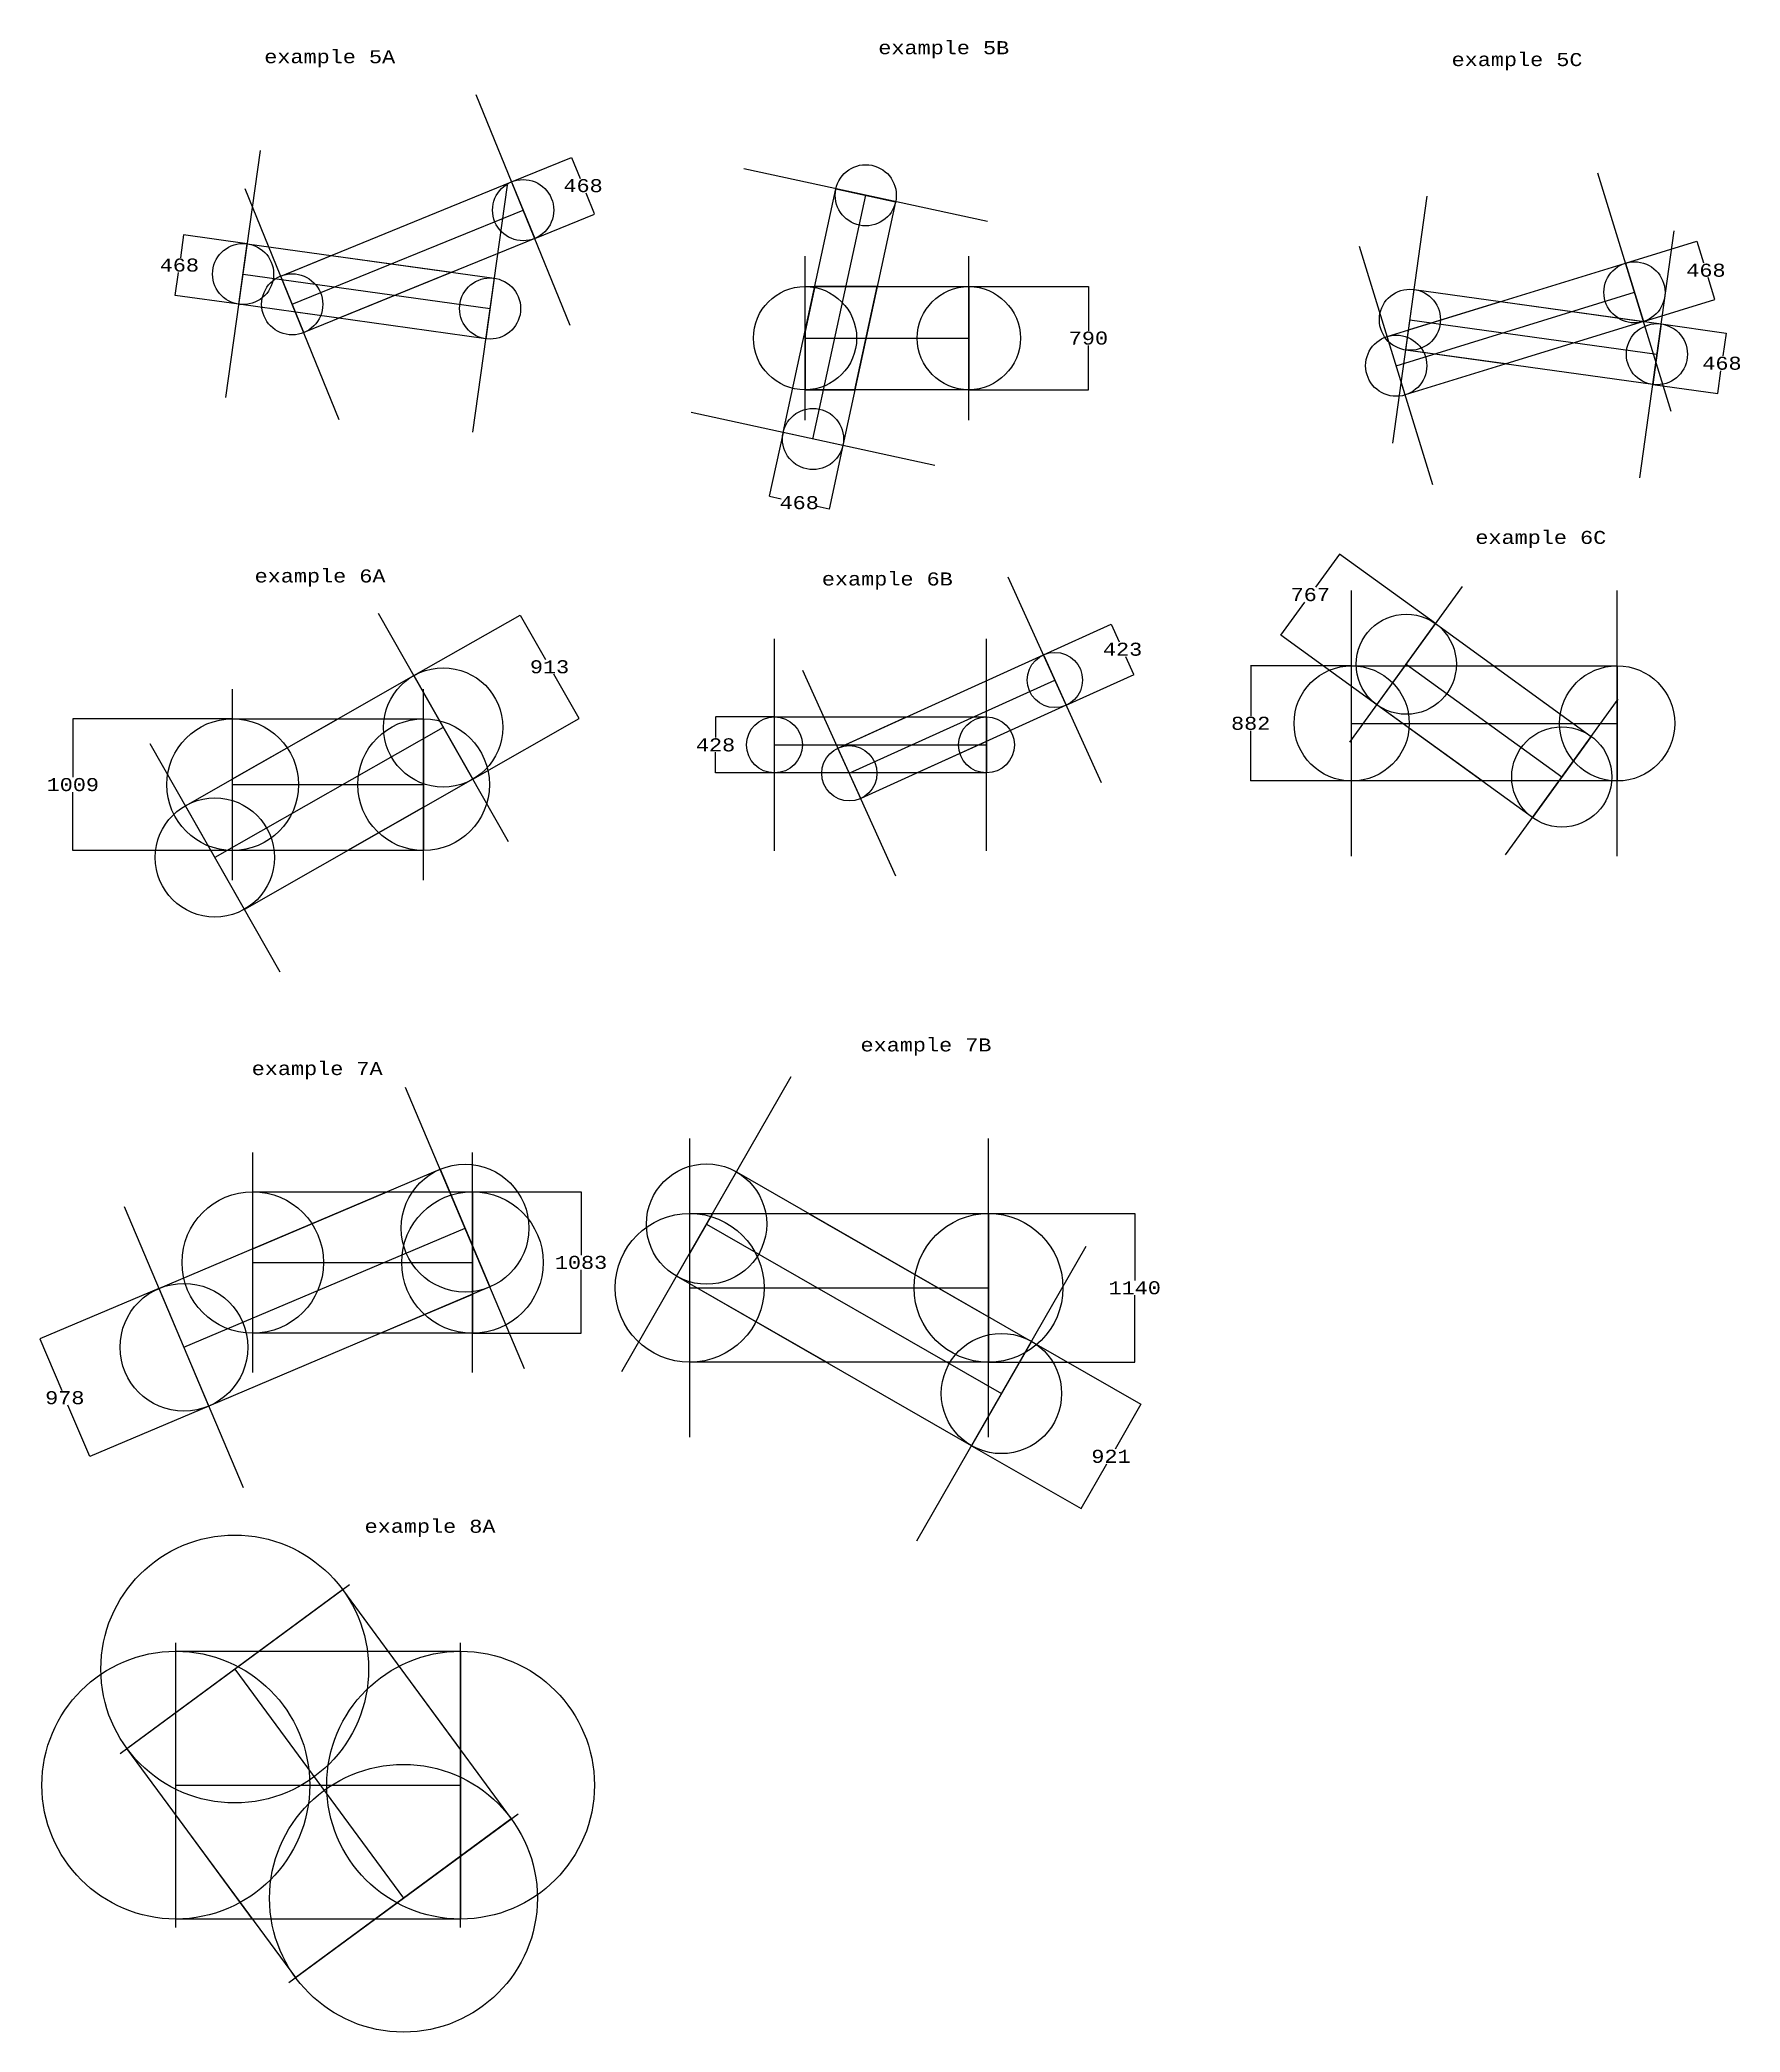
# Model space of a CAD drawing. Header units: centimetres. Extents: x -14200 to 24920, y -12667 to 8144.
# Drawn here: x 11903 to 24920, y -7108 to 8144 of the extents above; entities that cross this region are included whole.
import ezdxf

# ---------------------------------------------------------------- set-up
doc = ezdxf.new("R2010")
doc.units = ezdxf.units.CM
doc.header["$MEASUREMENT"] = 0
for name, color, linetype in [('intersection', 1, 'Continuous'), ('Rectangle', 5, 'Continuous'), ('text', 7, 'Continuous')]:
    doc.layers.add(name, color=color, linetype=linetype)
doc.styles.get("Standard").update_dxf_attribs({"font": 'COUR.TTF', "height": 100})
doc.dimstyles.get("Standard").update_dxf_attribs({"dimtxt": 0.18, "dimasz": 0.18, "dimexe": 0.18, "dimexo": 0.0625, "dimgap": 0.09, "dimtad": 0, "dimtih": 1, "dimtoh": 1, "dimdec": 0, "dimzin": 0, "dimdsep": 46, "dimtxsty": 'Standard', "dimcen": 0.09, "dimadec": 0, "dimazin": 0, "dimtfac": 1, "dimtdec": 0, "dimtofl": 0, "dimtmove": 0, "dimatfit": 3, "dimfxl": 0, "dimtolj": 1, "dimtzin": 0, "dimarcsym": 0})

# ---------------------------------------------------------------- blocks, each defined once
blk = doc.blocks.new('*D104')
at = {"color": 0, "lineweight": -2}
for p, q in [((13003.54110287681, 6650.67365983787), (12979.06944040135, 6475.386107788255)), ((13491.29274587312, 6582.761046058702), (13003.38771998545, 6650.876819107008)), ((12938.88158814704, 6187.525393345475), (12963.3532506225, 6362.812945395091)), ((13426.58345476558, 6119.256237405803), (12938.6784288779, 6187.372010454111))]:
    blk.add_line(p, q, dxfattribs=at)
at = {"color": 0}
for points in [[(13003.5113910301, 6650.677807869351), (13003.57081472352, 6650.669511806389), (13003.5659910657, 6650.851930918121)], [(12938.85187630033, 6187.529541376956), (12938.91129999375, 6187.521245313994), (12938.85669995815, 6187.347122265223)]]:
    blk.add_solid(points, dxfattribs=at)
at = {"color": 0, "insert": (12971.21134551193, 6419.099526591674), "char_height": 100, "attachment_point": 5}
blk.add_mtext('\\A1;468', dxfattribs=at)
blk = doc.blocks.new('*D105')
at = {"color": 0, "lineweight": -2}
for p, q in [((15514.69644129037, 7056.699066508062), (15973.58054415092, 7243.83449533298)), ((15973.48184104764, 7243.599851565958), (16038.82132870548, 7083.377640499305)), ((16150.06876324423, 6810.582267039493), (16084.7292755864, 6970.804478106143)), ((15691.41930415071, 6623.348135111292), (16150.30340701126, 6810.48356393621))]:
    blk.add_line(p, q, dxfattribs=at)
at = {"color": 0}
for points in [[(15973.5096199535, 7243.611179954602), (15973.45406214178, 7243.588523177314), (15973.41387071577, 7243.76652500111)], [(16150.09654215009, 6810.593595428138), (16150.04098433837, 6810.570938650849), (16150.1367335761, 6810.41559360434)]]:
    blk.add_solid(points, dxfattribs=at)
at = {"color": 0, "insert": (16061.77530214594, 7027.091059302723), "char_height": 100, "attachment_point": 5}
blk.add_mtext('\\A1;468', dxfattribs=at)
blk = doc.blocks.new('*D106')
at = {"color": 0, "lineweight": -2}
for p, q in [((19015.0625, 6255), (19930.86134724222, 6255)), ((19930.68134724222, 6254.82), (19930.68134724222, 5916.286581196581)), ((19930.68134724222, 5465.18), (19930.68134724222, 5803.713418803419)), ((19015.0625, 5465), (19930.86134724222, 5465))]:
    blk.add_line(p, q, dxfattribs=at)
at = {"color": 0}
for points in [[(19930.65134724222, 6254.82), (19930.71134724222, 6254.82), (19930.68134724222, 6255)], [(19930.65134724222, 5465.18), (19930.71134724222, 5465.18), (19930.68134724222, 5465)]]:
    blk.add_solid(points, dxfattribs=at)
at = {"color": 0, "insert": (19930.68134724222, 5860.000000000004), "char_height": 100, "attachment_point": 5}
blk.add_mtext('\\A1;790', dxfattribs=at)
blk = doc.blocks.new('*D107')
at = {"color": 0, "lineweight": -2}
for p, q in [((17593.28555339414, 5137.45407789075), (17487.64789363312, 4649.533599885655)), ((18050.68799619848, 5038.423752653369), (17945.05033643746, 4550.503274648274)), ((17487.86190623621, 4649.671435315488), (17577.70746003218, 4630.219343282493)), ((17944.91250100763, 4550.717287251367), (17855.06694721166, 4570.169379284362))]:
    blk.add_line(p, q, dxfattribs=at)
at = {"color": 0}
for points in [[(17487.86825433399, 4649.700755984899), (17487.85555813844, 4649.642114646078), (17487.68598221975, 4649.709523902118)], [(17944.9188491054, 4550.746607920778), (17944.90615290985, 4550.687966581956), (17945.08842502409, 4550.679198664737)]]:
    blk.add_solid(points, dxfattribs=at)
at = {"color": 0, "insert": (17716.38720362192, 4600.194361283427), "char_height": 100, "attachment_point": 5}
blk.add_mtext('\\A1;468', dxfattribs=at)
blk = doc.blocks.new('*D108')
at = {"color": 0, "lineweight": -2}
for p, q in [((24315.41654523441, 5968.743762594195), (24813.51523456841, 5899.204865722602)), ((24813.31207529928, 5899.051482831237), (24788.84041282381, 5723.763930781623)), ((24250.70725412687, 5505.238953941298), (24748.80594346087, 5435.700057069706)), ((24748.65256056951, 5435.903216338844), (24773.12422304497, 5611.19076838846))]:
    blk.add_line(p, q, dxfattribs=at)
at = {"color": 0}
for points in [[(24813.28236345257, 5899.055630862718), (24813.34178714599, 5899.047334799756), (24813.33696348816, 5899.22975391149)], [(24748.6228487228, 5435.907364370325), (24748.68227241622, 5435.899068307363), (24748.62767238062, 5435.724945258593)]]:
    blk.add_solid(points, dxfattribs=at)
at = {"color": 0, "insert": (24780.98231793439, 5667.477349585045), "char_height": 100, "attachment_point": 5}
blk.add_mtext('\\A1;468', dxfattribs=at)
blk = doc.blocks.new('*D109')
at = {"color": 0, "lineweight": -2}
for p, q in [((24042.15749293408, 6434.644166315888), (24589.48718323479, 6603.284125717754)), ((24589.36816513727, 6603.059104179976), (24640.87471393264, 6435.891942253363)), ((24727.06663403556, 6156.151617933587), (24675.56008524019, 6323.3187798602)), ((24179.96196527263, 5987.392640434204), (24727.29165557334, 6156.032599836071))]:
    blk.add_line(p, q, dxfattribs=at)
at = {"color": 0}
for points in [[(24589.39683510688, 6603.067937799998), (24589.33949516767, 6603.050270559955), (24589.31516341714, 6603.231123997623)], [(24727.09530400517, 6156.160451553608), (24727.03796406596, 6156.142784313565), (24727.11963575569, 6155.97959811594)]]:
    blk.add_solid(points, dxfattribs=at)
at = {"color": 0, "insert": (24658.21739958642, 6379.605361056781), "char_height": 100, "attachment_point": 5}
blk.add_mtext('\\A1;468', dxfattribs=at)
blk = doc.blocks.new('*D110')
at = {"color": 0, "lineweight": -2}
for p, q in [((13378.9375, 2946.5), (12155.26207060648, 2946.5)), ((12155.44207060648, 2946.320000000001), (12155.44207060648, 2498.286581196582)), ((12155.44207060648, 1937.68), (12155.44207060648, 2385.713418803419)), ((13378.9375, 1937.5), (12155.26207060648, 1937.5))]:
    blk.add_line(p, q, dxfattribs=at)
at = {"color": 0}
for points in [[(12155.41207060648, 2946.320000000001), (12155.47207060649, 2946.320000000001), (12155.44207060648, 2946.5)], [(12155.41207060648, 1937.68), (12155.47207060649, 1937.68), (12155.44207060648, 1937.5)]]:
    blk.add_solid(points, dxfattribs=at)
at = {"color": 0, "insert": (12155.44207060648, 2442.000000000002), "char_height": 100, "attachment_point": 5}
blk.add_mtext('\\A1;1009', dxfattribs=at)
blk = doc.blocks.new('*D111')
at = {"color": 0, "lineweight": -2}
for p, q in [((14765.05577115928, 3276.662903937111), (15579.24994665533, 3740.58590095889)), ((15579.18266512764, 3740.340394958899), (15773.02032604246, 3400.151407730875)), ((16031.00150511724, 2947.389258109689), (15837.16384420241, 3287.578245337713)), ((15217.05283562117, 2483.398979560216), (16031.24701111723, 2947.321976581995))]:
    blk.add_line(p, q, dxfattribs=at)
at = {"color": 0}
for points in [[(15579.20873075495, 3740.355246998258), (15579.15659950033, 3740.325542919541), (15579.09355289149, 3740.496788722742)], [(16031.02757074454, 2947.404110149047), (16030.97543948993, 2947.374406070331), (16031.09061735338, 2947.232864345847)]]:
    blk.add_solid(points, dxfattribs=at)
at = {"color": 0, "insert": (15805.09208512244, 3343.864826534294), "char_height": 100, "attachment_point": 5}
blk.add_mtext('\\A1;913', dxfattribs=at)
blk = doc.blocks.new('*D112')
at = {"color": 0, "lineweight": -2}
for p, q in [((19586.68513451878, 3435.635324310589), (20104.92658086225, 3670.720707213532)), ((20104.83701684349, 3670.482425265948), (20166.60164628874, 3534.323424219976)), ((20279.43186528209, 3285.591260780843), (20217.66723583684, 3421.750261826814)), ((19761.4287008862, 3050.416313859142), (20279.67014722967, 3285.501696762084))]:
    blk.add_line(p, q, dxfattribs=at)
at = {"color": 0}
for points in [[(20104.86433734068, 3670.494818426682), (20104.80969634629, 3670.470032105213), (20104.76265787908, 3670.64634824912)], [(20279.45918577928, 3285.603653941577), (20279.40454478489, 3285.578867620108), (20279.5062242465, 3285.427337797672)]]:
    blk.add_solid(points, dxfattribs=at)
at = {"color": 0, "insert": (20192.13444106279, 3478.036843023398), "char_height": 100, "attachment_point": 5}
blk.add_mtext('\\A1;423', dxfattribs=at)
blk = doc.blocks.new('*D113')
at = {"color": 0, "lineweight": -2}
for p, q in [((17526.9375, 2960), (17075.502527064, 2960)), ((17075.682527064, 2959.820000000001), (17075.682527064, 2802.286581196582)), ((17075.682527064, 2532.18), (17075.682527064, 2689.713418803419)), ((17526.9375, 2532), (17075.502527064, 2532))]:
    blk.add_line(p, q, dxfattribs=at)
at = {"color": 0}
for points in [[(17075.652527064, 2959.820000000001), (17075.712527064, 2959.820000000001), (17075.682527064, 2960)], [(17075.652527064, 2532.18), (17075.712527064, 2532.18), (17075.682527064, 2532)]]:
    blk.add_solid(points, dxfattribs=at)
at = {"color": 0, "insert": (17075.682527064, 2746.000000000003), "char_height": 100, "attachment_point": 5}
blk.add_mtext('\\A1;428', dxfattribs=at)
blk = doc.blocks.new('*D114')
at = {"color": 0, "lineweight": -2}
for p, q in [((21945.9375, 3352), (21172.82, 3352)), ((21173, 3351.820000000001), (21173, 2967.286581196582)), ((21173, 2470.18), (21173, 2854.713418803419)), ((21945.9375, 2470), (21172.82, 2470))]:
    blk.add_line(p, q, dxfattribs=at)
at = {"color": 0}
for points in [[(21172.97, 3351.820000000001), (21173.03, 3351.820000000001), (21173, 3352)], [(21172.97, 2470.18), (21173.03, 2470.18), (21173, 2470)]]:
    blk.add_solid(points, dxfattribs=at)
at = {"color": 0, "insert": (21173, 2911.000000000004), "char_height": 100, "attachment_point": 5}
blk.add_mtext('\\A1;882', dxfattribs=at)
blk = doc.blocks.new('*D115')
at = {"color": 0, "lineweight": -2}
for p, q in [((21854.16859791515, 4206.796987389278), (21670.03866254994, 3952.68487496753)), ((22588.9702640769, 3674.581123359778), (21854.12845647102, 4207.048360944895)), ((21404.33808138682, 3585.999600152621), (21588.46801675203, 3840.111712574368)), ((22138.92851543708, 3053.492221123375), (21404.08670783121, 3585.959458708492))]:
    blk.add_line(p, q, dxfattribs=at)
at = {"color": 0}
for points in [[(21854.1443049985, 4206.814590065236), (21854.19289083179, 4206.77938471332), (21854.27421397089, 4206.942744889151)], [(21404.31378847018, 3586.01720282858), (21404.36237430347, 3585.981997476663), (21404.23246533108, 3585.853842652748)]]:
    blk.add_solid(points, dxfattribs=at)
at = {"color": 0, "insert": (21629.25333965099, 3896.39829377095), "char_height": 100, "attachment_point": 5}
blk.add_mtext('\\A1;767', dxfattribs=at)
blk = doc.blocks.new('*D116')
at = {"color": 0, "lineweight": -2}
for p, q in [((12815.13552647339, -1414.786987469643), (11902.91321990199, -1801.379340440419)), ((11903.14918713921, -1801.47483631971), (12070.03208653215, -2195.259923483761)), ((12284.62257147461, -2701.618173040974), (12117.73967208167, -2307.833085876923)), ((13196.74938216672, -2315.261787307413), (12284.52707559532, -2701.854140278189))]:
    blk.add_line(p, q, dxfattribs=at)
at = {"color": 0}
for points in [[(11903.17680906558, -1801.463130373216), (11903.12156521283, -1801.486542266204), (11903.07895146025, -1801.309104761457)], [(12284.65019340099, -2701.60646709448), (12284.59494954824, -2701.629878987468), (12284.69280715357, -2701.783904599227)]]:
    blk.add_solid(points, dxfattribs=at)
at = {"color": 0, "insert": (12093.88587930691, -2251.546504680342), "char_height": 100, "attachment_point": 5}
blk.add_mtext('\\A1;978', dxfattribs=at)
blk = doc.blocks.new('*D117')
at = {"color": 0, "lineweight": -2}
for p, q in [((15215.0625, -674.5), (16046.18, -674.5000000000001)), ((16046, -674.6800000000001), (16046, -1159.713418803419)), ((16046, -1757.32), (16046, -1272.286581196581)), ((15215.0625, -1757.5), (16046.18, -1757.5))]:
    blk.add_line(p, q, dxfattribs=at)
at = {"color": 0}
for points in [[(16045.97, -674.6800000000001), (16046.03, -674.6800000000001), (16046, -674.5000000000001)], [(16045.97, -1757.32), (16046.03, -1757.32), (16046, -1757.5)]]:
    blk.add_solid(points, dxfattribs=at)
at = {"color": 0, "insert": (16046, -1215.999999999997), "char_height": 100, "attachment_point": 5}
blk.add_mtext('\\A1;1083', dxfattribs=at)
blk = doc.blocks.new('*D118')
at = {"color": 0, "lineweight": -2}
for p, q in [((19166.0625, -840), (20285.18, -840.0000000000005)), ((20285, -840.1800000000004), (20285, -1353.713418803419)), ((20285, -1979.82), (20285, -1466.286581196581)), ((19166.0625, -1980), (20285.18, -1980))]:
    blk.add_line(p, q, dxfattribs=at)
at = {"color": 0}
for points in [[(20284.97, -840.1800000000004), (20285.03, -840.1800000000004), (20285, -840.0000000000005)], [(20284.97, -1979.82), (20285.03, -1979.82), (20285, -1980)]]:
    blk.add_solid(points, dxfattribs=at)
at = {"color": 0, "insert": (20285, -1409.999999999997), "char_height": 100, "attachment_point": 5}
blk.add_mtext('\\A1;1140', dxfattribs=at)
blk = doc.blocks.new('*D119')
at = {"color": 0, "lineweight": -2}
for p, q in [((19494.42070630629, -1819.717652000276), (20332.82341703992, -2301.297951301214)), ((20332.57767893357, -2301.36438008327), (20135.6319548217, -2644.235193533232)), ((19035.6876849744, -2618.344608181771), (19874.09039570803, -3099.924907482709)), ((19874.02396692598, -3099.679169376354), (20070.96969103785, -2756.808355926393))]:
    blk.add_line(p, q, dxfattribs=at)
at = {"color": 0}
for points in [[(20332.5516650262, -2301.349437639578), (20332.60369284093, -2301.379322526961), (20332.66733359571, -2301.208296639064)], [(19873.99795301861, -3099.664226932663), (19874.04998083334, -3099.694111820046), (19873.93431226383, -3099.83525282056)]]:
    blk.add_solid(points, dxfattribs=at)
at = {"color": 0, "insert": (20103.30082292977, -2700.521774729809), "char_height": 100, "attachment_point": 5}
blk.add_mtext('\\A1;921', dxfattribs=at)

msp = doc.modelspace()

# ---------------------------------------------------------------- linework, layer by layer
for p, q in [((15963.5, 5956), (15242.5, 7724)), ((13327, 5405.5), (13591, 7296.5)), ((15218, 5141.5), (15482, 7032.5)), ((19159, 6752), (17293, 7156)), ((24392, 5299), (23830, 7123)), ((14195.5, 5235), (13474.5, 7003)), ((17822, 5088), (18226, 6954)), ((22260, 5055.5), (22524, 6946.5)), ((13835, 6119), (15603, 6840)), ((22568, 4737), (22006, 6561)), ((24151, 4791.5), (24415, 6682.5)), ((17761, 5233), (17761, 6487)), ((19015, 5233), (19015, 6487)), ((13459, 6351), (15350, 6087)), ((22287, 5649), (24111, 6211)), ((22392, 6001), (24283, 5737)), ((17761, 5860), (19015, 5860)), ((18755, 4886), (16889, 5290)), ((20031, 2456), (19317, 4030)), ((21932.5, 2768.5), (22795.5, 3959.5)), ((21946, 1894.5), (21946, 3927.5)), ((23979, 1894.5), (23979, 3927.5)), ((14493, 3754), (15489, 2006)), ((17527, 1934.5), (17527, 3557.5)), ((19150, 1934.5), (19150, 3557.5)), ((22364, 3364), (23555, 2501)), ((18457, 1742), (17743, 3316)), ((18100, 2529), (19674, 3243)), ((13379, 1711), (13379, 3173)), ((14841, 1711), (14841, 3173)), ((23123.5, 1905.5), (23986.5, 3096.5)), ((21946, 2911), (23979, 2911)), ((12745, 2758), (13741, 1010)), ((14991, 2880), (13243, 1884)), ((17527, 2746), (19150, 2746)), ((13379, 2442), (14841, 2442)), ((16358.5, -2051), (17655.5, 207)), ((15614, -2029), (14702, 123)), ((16878, -2554), (16878, -266)), ((19166, -2554), (19166, -266)), ((13533, -2057), (13533, -375)), ((15215, -2057), (15215, -375)), ((13462, -2941), (12550, -789)), ((13006, -1865), (15158, -953)), ((17007, -922), (19265, -2219)), ((13533, -1216), (15215, -1216)), ((18616.5, -3348), (19913.5, -1090)), ((16878, -1410), (19166, -1410)), ((12517.5, -4974), (14272.5, -3682)), ((12944, -6307), (12944, -4127)), ((15124, -6307), (15124, -4127)), ((13395, -4328), (14687, -6083)), ((12944, -5217), (15124, -5217)), ((13809.5, -6729), (15564.5, -5437))]:
    msp.add_line(p, q)
msp.add_xline((6408.176972067798, 8913.930238385794), (-1.846030418964108e-16, -1))
for centre, radius in [((18226, 6954), 234), ((15603, 6840), 234), ((13459, 6351), 234), ((24111, 6211), 234), ((13835, 6119), 234), ((15350, 6087), 234), ((17761, 5860), 395), ((19015, 5860), 395), ((22392, 6001), 234), ((24283, 5737), 234), ((22287, 5649), 234), ((17822, 5088), 234), ((22364, 3364), 383.5), ((19674, 3243), 211.5), ((14991, 2880), 456.5), ((21946, 2911), 441), ((23979, 2911), 441), ((13379, 2442), 504.5), ((14841, 2442), 504.5), ((17527, 2746), 214), ((19150, 2746), 214), ((23555, 2501), 383.5), ((18100, 2529), 211.5), ((13243, 1884), 456.5), ((15158, -953), 489), ((17007, -922), 460.5), ((13533, -1216), 541.5), ((15215, -1216), 541.5), ((16878, -1410), 570), ((19166, -1410), 570), ((13006, -1865), 489), ((19265, -2219), 460.5), ((13395, -4328), 1025), ((12944, -5217), 1025), ((15124, -5217), 1025), ((14687, -6083), 1025)]:
    msp.add_circle(centre, radius)
at = {"layer": 'intersection'}
for points in [[(14132.88563091147, 6493.18911499042), (15056.17107811093, 6364.290459220637), (14192.95110494212, 6012.26466699512), (13859.54540327656, 6058.810994461914), (13746.63856856983, 6335.675465698385), (14132.88563091147, 6493.18911499042)], [(17835.24083342208, 6255), (17761, 5912.09555652079), (17761, 5465), (18143.0442684, 5465), (18314.08392542036, 6255), (17835.24083342208, 6255)], [(22381.08897386569, 5922.845642348544), (23086.76465103521, 6140.274222704503), (24179.80939631502, 5987.675696658035), (23125.11926364856, 5662.380799253981), (22359.64535444623, 5769.24759567356), (22381.08897386569, 5922.845642348544)], [(22355.26470078589, 3352), (23034.15464173796, 3352), (23780.02087431991, 2811.544451118202), (23532.53736356003, 2470), (22944.1883478333, 2470), (22138.92851543708, 3053.492221123375), (22355.26470078589, 3352)], [(13378.9375, 2486.860959958483), (14185.61324497246, 2946.5), (14841, 2946.5), (14841, 2269.126311208565), (14258.98916466609, 1937.5), (13378.9375, 1937.5), (13378.9375, 2486.860959958483)], [(18538.155722103, 2960), (19150, 2960), (19150, 2773.059203037827), (18618.58937593622, 2532), (18098.63913595934, 2532), (18012.62821681629, 2721.609505225723), (18538.155722103, 2960)], [(13533, -1110.561894599629), (14561.95306708158, -674.5), (15039.97397769517, -674.5), (15215, -1087.5), (15215, -1459.943681608549), (14512.87149432193, -1757.5), (13533, -1757.5), (13533, -1110.561894599629)], [(16878, -1378.964215173887), (16878, -1146.581341557441), (17054.10097431355, -840), (17788.79043782778, -840), (19166.0625, -1631.108000282272), (19166.0625, -1980), (17924.36761922696, -1980), (16878, -1378.964215173887)], [(13579.73684210526, -4192), (14567.68177199781, -4192), (15124, -4947.679945931766), (15124, -5761.288319088319), (14471.02089783282, -6242), (13531.25042173438, -6242), (12944, -5444.303026204457), (12944, -4660.018233618234), (13579.73684210526, -4192)]]:
    msp.add_lwpolyline(points, dxfattribs=at)
at = {"layer": 'Rectangle'}
for points in [[(13746.63856856983, 6335.675465698385), (15514.63856856983, 7056.675465698385), (15691.36143143017, 6623.324534301615), (13923.36143143017, 5902.324534301615), (13746.63856856983, 6335.675465698385)], [(17593.28555339414, 5137.45407789075), (17997.29877859783, 7003.515162618691), (18454.70122140217, 6904.484837381309), (18050.68799619848, 5038.423752653369), (17593.28555339414, 5137.45407789075)], [(13491.35464555377, 6582.752404326448), (15382.35464555377, 6318.752404326448), (15317.64535444623, 5855.247595673552), (13426.64535444623, 6119.247595673552), (13491.35464555377, 6582.752404326448)], [(22218.09776383073, 5872.625762940842), (24042.15749293408, 6434.644166315888), (24179.90223616927, 5987.374237059158), (22355.90223616927, 5425.374237059158), (22218.09776383073, 5872.625762940842)], [(17761, 6255), (19015.0625, 6255), (19015, 5465), (17761, 5465), (17761, 6255)], [(22424.35464555377, 6232.752404326448), (24315.35464555377, 5968.752404326448), (24250.70725412687, 5505.238953941298), (22359.64535444623, 5769.24759567356), (22424.35464555377, 6232.752404326448)], [(22589.02087431991, 3674.544451118202), (23780.02087431991, 2811.544451118202), (23329.97912568009, 2190.455548881798), (22138.92851543708, 3053.492221123375), (22589.02087431991, 3674.544451118202)], [(18012.62821681629, 2721.609505225723), (19586.68513451878, 3435.635324310589), (19761.4287008862, 3050.416313859142), (18187.37178318371, 2336.390494774277), (18012.62821681629, 2721.609505225723)], [(13017.00146776905, 2280.631962188448), (14765.05577115928, 3276.662903937111), (15217.05283562117, 2483.398979560216), (13468.99853223095, 1487.368037811553), (13017.00146776905, 2280.631962188448)], [(21946, 3352), (23979, 3352), (23979, 2470), (21946, 2470), (21945.9375, 3352)], [(13378.9375, 2946.5), (14841, 2946.5), (14841, 1937.5), (13378.9375, 1937.5), (13378.9375, 2946.5)], [(17526.9375, 2960), (19150, 2960), (19150, 2532), (17527, 2532), (17526.9375, 2960)], [(12815.13552647339, -1414.786987469643), (14967.19307215334, -502.7626000811154), (15348.80692784666, -1403.237399918885), (13196.80692784666, -2315.237399918884), (12815.19307215334, -1414.762600081115)], [(17236.36651066594, -522.6865219092526), (19494.42070630629, -1819.717652000276), (19035.6876849744, -2618.344608181771), (16777.63348933406, -1321.313478090748), (17236.36651066594, -522.6865219092542)], [(13533, -674.5), (15215, -674.5), (15215, -1757.5), (13533, -1757.5), (13533, -674.5)], [(16878, -840), (19166.0625, -840), (19166.0625, -1980), (16878, -1980), (16878, -840)], [(14220.44223667954, -3720.32400581768), (15512.44223667954, -5475.32400581768), (13861.55776332046, -6690.67599418232), (12569.55776332046, -4935.67599418232), (14220.44223667954, -3720.32400581768)], [(12944, -4192), (15124, -4192), (15124, -6242), (12944, -6242), (12944, -4192)]]:
    msp.add_lwpolyline(points, dxfattribs=at)

# ---------------------------------------------------------------- texts
at = {"layer": 'text'}
for s, p in [('example 5B', (18322.008580718, 8033.71941190544)), ('example 5A', (13621.00851124933, 7964.719379708724)), ('example 5C', (22711.00855122168, 7942.719374343898)), ('example 6C', (22893.00853383119, 4284.719389781581)), ('example 6A', (13547.008580718, 3989.71941190544)), ('example 6B', (17890.00855122168, 3966.719374343898)), ('example 7B', (18186.00854623711, 399.7194166763511)), ('example 7A', (13525.00856004495, 218.719414060266)), ('example 8A', (14389.00851825079, -3285.280601516977))]:
    msp.add_text(s, height=100, dxfattribs=at).set_placement(p)

# ---------------------------------------------------------------- dimensions: what is measured, and where the dimension line sits
for p1, p2, distance, picture, middle in [((15514.63856856983, 7056.675465698385), (15691.36143143017, 6623.324534301615), 495.4572053468445, '*D105', (16061.77530214594, 7027.091059302723)), ((13491.35464555377, 6582.752404326449), (13426.64535444623, 6119.247595673552), -492.519356948841, '*D104', (12971.21134551193, 6419.099526591674)), ((24042.09776383073, 6434.625762940842), (24179.90223616927, 5987.374237059158), 572.6033969399874, '*D109', (24658.21739958642, 6379.605361056781)), ((19015, 6255), (19015, 5465), 915.6813472422218, '*D106', (19930.68134724222, 5860.000000000004)), ((24315.35464555377, 5968.752404326448), (24250.64535444623, 5505.247595673552), 502.8118812200304, '*D108', (24780.98231793439, 5667.477349585045)), ((17593.29877859783, 5137.515162618691), (18050.70122140217, 5038.484837381309), -499.10760755821127, '*D107', (17716.38720362192, 4600.194361283427)), ((22138.97912568009, 3053.455548881798), (22589.02087431991, 3674.544451118202), 907.359134028119, '*D115', (21629.25333965099, 3896.39829377095)), ((15216.99853223095, 2483.368037811552), (14765.00146776905, 3276.631962188448), -936.9719848291585, '*D111', (15805.09208512244, 3343.864826534294)), ((19586.62821681629, 3435.609505225723), (19761.37178318371, 3050.390494774277), 568.9513306020591, '*D112', (20192.13444106279, 3478.036843023398)), ((21946, 3352), (21946, 2470), -773, '*D114', (21173, 2911.000000000004)), ((13379, 2946.5), (13379, 1937.5), -1223.5579293935207, '*D110', (12155.44207060648, 2442.000000000002)), ((17527, 2960), (17527, 2532), -451.3174729359998, '*D113', (17075.682527064, 2746.000000000003)), ((15215, -674.5), (15215, -1757.5), 831, '*D117', (16046, -1215.999999999997)), ((19166, -1980), (19166, -840), -1119, '*D118', (20285, -1409.999999999997)), ((12815.19307215334, -1414.762600081115), (13196.80692784666, -2315.237399918884), -990.6413929613068, '*D116', (12093.88587930691, -2251.546504680342)), ((19494.36651066594, -1819.686521909253), (19035.63348933406, -2618.313478090748), 966.7530652983095, '*D119', (20103.30082292977, -2700.521774729809))]:
    dim = msp.add_aligned_dim(p1=p1, p2=p2, distance=distance, dimstyle='Standard')
    dim.commit()
    dim.dimension.update_dxf_attribs({"geometry": picture, "text_midpoint": middle})

doc.saveas('drawing.dxf')
